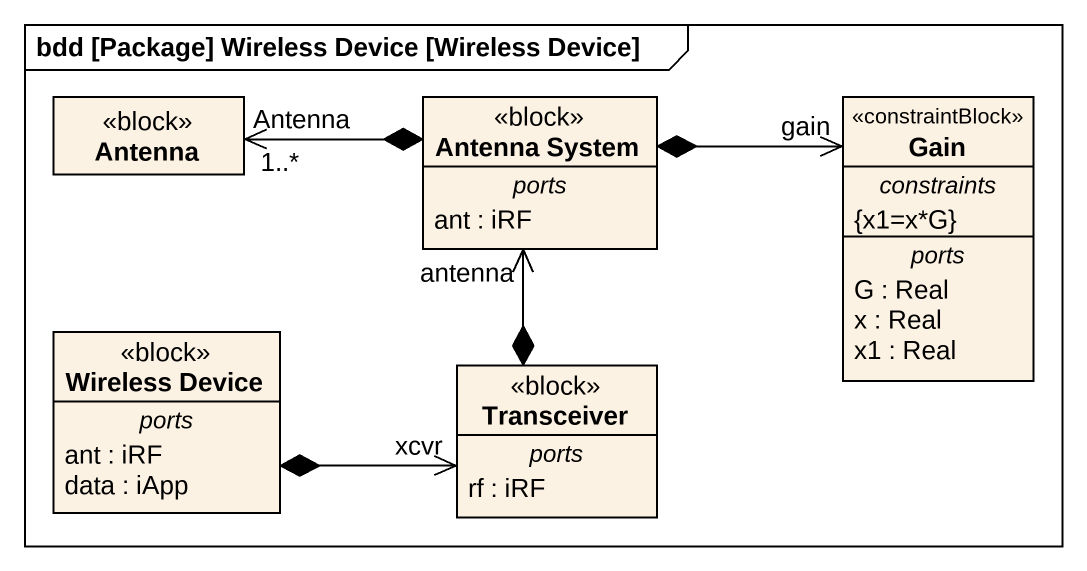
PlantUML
@startuml
mainframe bdd [Package] Wireless Device [Wireless Device]
hide circle
hide empty members
class Antenna <<block>>
class "Antenna System" as Antenna_System <<block>> {
  -- ports --
  ant : iRF
}
class Gain <<constraintBlock>> {
  -- constraints --
  {x1=x*G}
  -- ports --
  G : Real
  x : Real
  x1 : Real
}
class "Wireless Device" as Wireless_Device <<block>> {
  -- ports --
  ant : iRF
  data : iApp
}
class Transceiver <<block>> {
  -- ports --
  rf : iRF
}
Antenna "Antenna\n1..*" <-right-* Antenna_System
Antenna_System *-right-> "gain" Gain
Transceiver *-up-> "antenna" Antenna_System
Transceiver "xcvr" <-left-* Wireless_Device
@enduml
